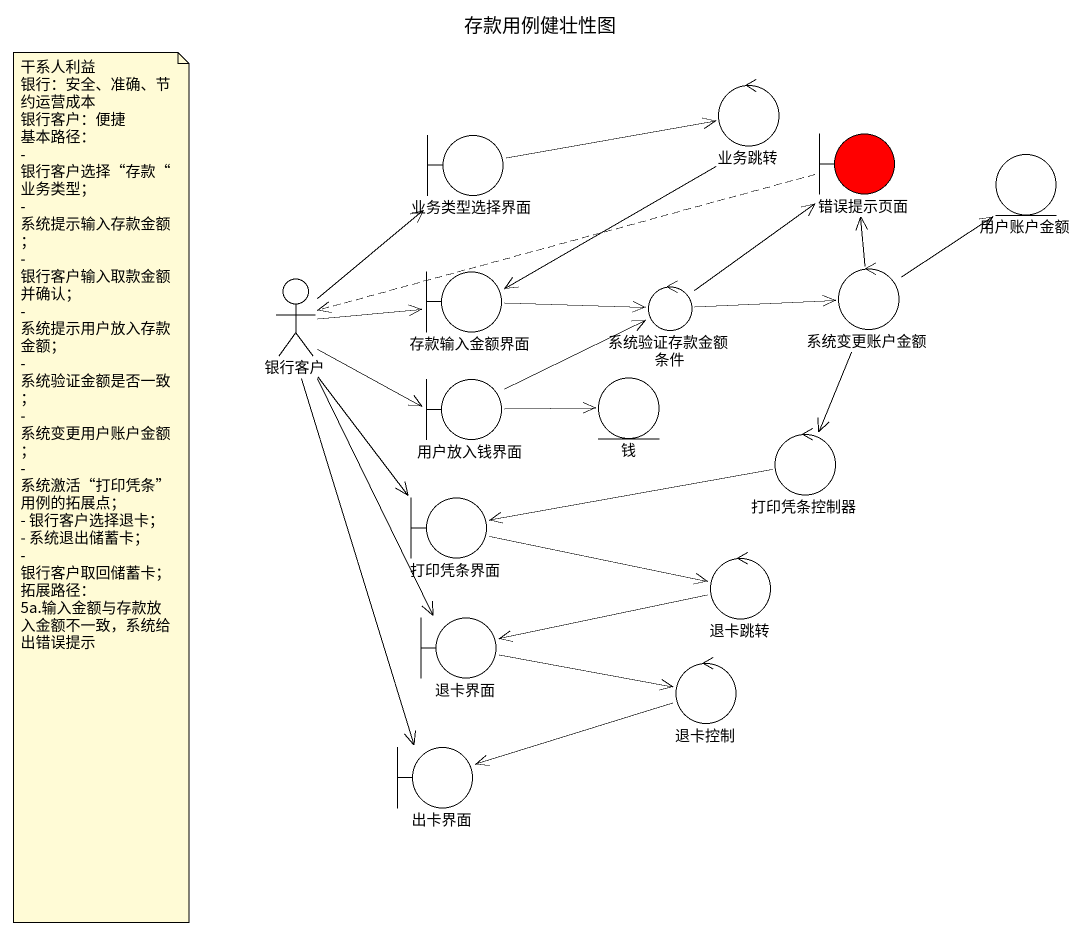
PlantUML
@startuml
title 存款用例健壮性图
control 业务跳转
boundary 业务类型选择界面
boundary 错误提示页面 #FF0000
entity 用户账户金额
actor 银行客户
boundary 存款输入金额界面
control 系统验证存款金额条件
control 系统变更账户金额
boundary 用户放入钱界面
entity 钱
control 打印凭条控制器
boundary 打印凭条界面
control 退卡跳转
boundary 退卡界面
control 退卡控制
boundary 出卡界面
业务跳转 --> 存款输入金额界面
业务类型选择界面 -right-> 业务跳转
错误提示页面 .left.> 银行客户
银行客户 -up-> 业务类型选择界面
银行客户 -right-> 存款输入金额界面
银行客户 -right-> 用户放入钱界面
银行客户 --> 打印凭条界面
银行客户 --> 退卡界面
银行客户 --> 出卡界面
存款输入金额界面 -right-> 系统验证存款金额条件
系统验证存款金额条件 -up-> 错误提示页面
系统验证存款金额条件 -right-> 系统变更账户金额
系统变更账户金额 -up-> 错误提示页面
系统变更账户金额 -up-> 用户账户金额
系统变更账户金额 --> 打印凭条控制器
用户放入钱界面 -right-> 系统验证存款金额条件
用户放入钱界面 -right-> 钱
打印凭条控制器 -left-> 打印凭条界面
打印凭条界面 -right-> 退卡跳转
退卡跳转 -left-> 退卡界面
退卡界面 -right-> 退卡控制
退卡控制 -left-> 出卡界面
note as N1
  干系人利益
  银行：安全、准确、节约运营成本
  银行客户：便捷
  基本路径：
  - 银行客户选择“存款“业务类型；
  - 系统提示输入存款金额；
  - 银行客户输入取款金额并确认；
  - 系统提示用户放入存款金额；
  - 系统验证金额是否一致；
  - 系统变更用户账户金额；
  - 系统激活“打印凭条”用例的拓展点；
  - 银行客户选择退卡；
  - 系统退出储蓄卡；
  - 银行客户取回储蓄卡；
  拓展路径：
  5a.输入金额与存款放入金额不一致，系统给出错误提示
end note
@enduml
